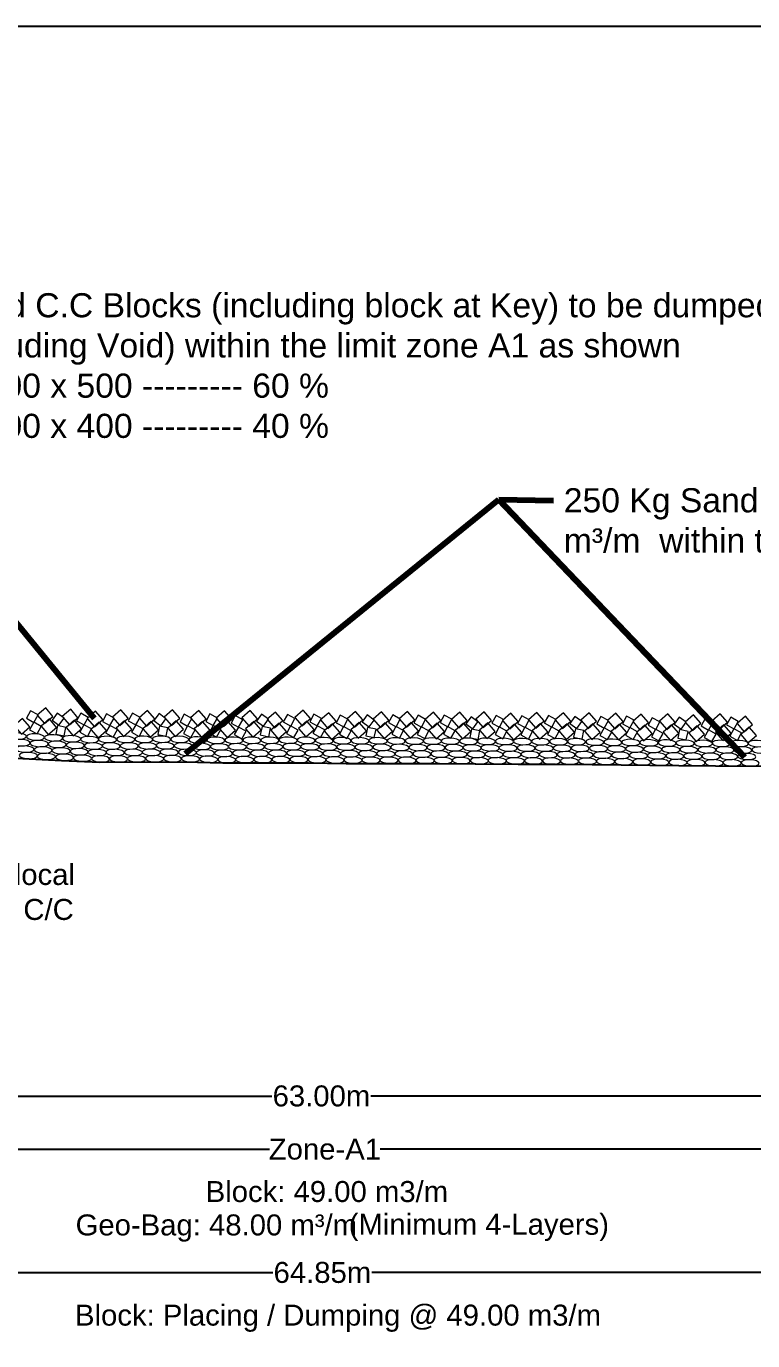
# Model space of a CAD drawing. Header units: inches. Extents: x -885 to 26362, y -28010 to 990.
# Drawn here: x 4215.7 to 4245.1, y -9467.9 to -9414.6 of the extents above; entities that cross this region are included whole.
import ezdxf

# ---------------------------------------------------------------- set-up
doc = ezdxf.new("R2010")
doc.units = ezdxf.units.IN
doc.header["$MEASUREMENT"] = 0
doc.header["$PDMODE"] = 3
doc.linetypes.add('HIDDEN', pattern=[9.525, 6.35, -3.175])
doc.layers.add('GL', color=3, linetype='HIDDEN')
doc.layers.add('LINE', color=7, linetype='Continuous')
doc.styles.add('dim', font='isocp.shx')
doc.styles.get("Standard").update_dxf_attribs({"font": 'arial.ttf'})
doc.dimstyles.get("Standard").update_dxf_attribs({"dimtxt": 0.18, "dimasz": 0.18, "dimexe": 0.18, "dimexo": 0.0625, "dimgap": 0.09, "dimtad": 0, "dimtih": 1, "dimtoh": 1, "dimdec": 4, "dimzin": 0, "dimdsep": 46, "dimtxsty": 'Standard', "dimcen": 0.09, "dimadec": 0, "dimazin": 0, "dimtfac": 1, "dimtdec": 4, "dimtofl": 0, "dimtmove": 0, "dimatfit": 3, "dimfxl": 1, "dimtolj": 1, "dimtzin": 0, "dimarcsym": 0})
doc.dimstyles.new('STANDARD$0', dxfattribs={"dimscale": 0, "dimtxt": 8, "dimasz": 8, "dimexe": 4, "dimexo": 0, "dimgap": 2, "dimtad": 1, "dimdec": 0, "dimzin": 0, "dimdsep": 46, "dimtxsty": 'dim', "dimblk": 'DOTSMALL', "dimcen": 1, "dimclrd": 6, "dimclre": 6, "dimclrt": 256, "dimadec": 0, "dimazin": 0, "dimtfac": 1, "dimtdec": 0, "dimtix": 1, "dimtofl": 0, "dimtmove": 1, "dimatfit": 3, "dimldrblk": 'DOTSMALL', "dimfxl": 6, "dimtolj": 1, "dimtzin": 0, "dimarcsym": 0})

# ---------------------------------------------------------------- blocks, each defined once
blk = doc.blocks.new('*D81')
at = {"color": 0, "lineweight": -2, "ltscale": 0.5, "transparency": 16777216}
for p, q in [((4196.13, -9457.83), (4196.13, -9458.344)), ((4197.13, -9457.98), (4225.62, -9457.98)), ((4258.13, -9457.98), (4229.64, -9457.98)), ((4259.13, -9457.83), (4259.13, -9458.344))]:
    blk.add_line(p, q, dxfattribs=at)
at = {"color": 0, "linetype": 'Continuous', "ltscale": 0.5, "transparency": 16777216}
for points in [[(4197.13, -9457.813), (4197.13, -9458.146), (4196.13, -9457.98)], [(4258.13, -9457.813), (4258.13, -9458.146), (4259.13, -9457.98)]]:
    blk.add_solid(points, dxfattribs=at)
at = {"layer": 'Defpoints', "color": 0, "linetype": 'Continuous', "ltscale": 0.5, "transparency": 16777216}
for p in [(4196.13, -9457.38), (4259.13, -9457.38), (4259.13, -9457.98)]:
    blk.add_point(p, dxfattribs=at)
at = {"color": 0, "linetype": 'Continuous', "lineweight": -3, "ltscale": 0.5, "transparency": 16777216, "insert": (4227.63, -9457.98), "char_height": 0.85, "attachment_point": 5}
blk.add_mtext('\\A1;63.00m', dxfattribs=at)
blk = doc.blocks.new('*D82')
at = {"color": 0, "lineweight": -2, "ltscale": 0.5, "transparency": 16777216}
for p, q in [((4194.28, -9465.135), (4194.28, -9464.771)), ((4259.13, -9464.985), (4259.13, -9465.499)), ((4195.28, -9465.135), (4225.658, -9465.135)), ((4258.13, -9465.135), (4229.677, -9465.135))]:
    blk.add_line(p, q, dxfattribs=at)
at = {"color": 0, "linetype": 'Continuous', "ltscale": 0.5, "transparency": 16777216}
for points in [[(4195.28, -9464.969), (4195.28, -9465.302), (4194.28, -9465.135)], [(4258.13, -9464.969), (4258.13, -9465.302), (4259.13, -9465.135)]]:
    blk.add_solid(points, dxfattribs=at)
at = {"layer": 'Defpoints', "color": 0, "linetype": 'Continuous', "ltscale": 0.5, "transparency": 16777216}
for p in [(4259.13, -9464.45), (4194.28, -9465.22), (4259.13, -9465.135)]:
    blk.add_point(p, dxfattribs=at)
at = {"color": 0, "linetype": 'Continuous', "lineweight": -3, "ltscale": 0.5, "transparency": 16777216, "insert": (4227.668, -9465.135), "char_height": 0.85, "attachment_point": 5}
blk.add_mtext('\\A1;64.85m', dxfattribs=at)
blk = doc.blocks.new('*D83')
at = {"color": 0, "lineweight": -2, "ltscale": 0.5, "transparency": 16777216}
for p, q in [((4194.28, -9459.985), (4194.28, -9460.499)), ((4195.28, -9460.135), (4225.524, -9460.135)), ((4258.13, -9460.135), (4230.016, -9460.135)), ((4259.13, -9460.135), (4259.13, -9459.771))]:
    blk.add_line(p, q, dxfattribs=at)
at = {"color": 0, "linetype": 'Continuous', "ltscale": 0.5, "transparency": 16777216}
for points in [[(4195.28, -9459.968), (4195.28, -9460.301), (4194.28, -9460.135)], [(4258.13, -9459.968), (4258.13, -9460.301), (4259.13, -9460.135)]]:
    blk.add_solid(points, dxfattribs=at)
at = {"layer": 'Defpoints', "color": 0, "linetype": 'Continuous', "ltscale": 0.5, "transparency": 16777216}
for p in [(4194.28, -9458.72), (4194.28, -9460.135), (4259.13, -9460.135)]:
    blk.add_point(p, dxfattribs=at)
at = {"color": 0, "linetype": 'Continuous', "lineweight": -3, "ltscale": 0.5, "transparency": 16777216, "insert": (4227.77, -9460.135), "char_height": 0.85, "attachment_point": 5}
blk.add_mtext('\\A1;Zone-A1', dxfattribs=at)

msp = doc.modelspace()

# ---------------------------------------------------------------- linework, layer by layer
at = {"layer": 'GL', "linetype": 'ByBlock'}
msp.add_lwpolyline([(4179.919895, -9432.882646), (4186.726595, -9432.909646), (4189.949195, -9434.331946), (4198.518995, -9441.393646), (4200.266395, -9443.293946), (4203.658195, -9443.882846), (4207.069095, -9444.091846), (4208.651995, -9444.228346), (4212.076895, -9444.288546), (4215.521395, -9444.294646), (4217.085095, -9444.373146), (4218.639895, -9444.445846), (4222.092895, -9444.433146), (4223.633695, -9444.477546), (4227.100695, -9444.470746), (4228.627495, -9444.493046), (4232.108495, -9444.505446), (4235.609495, -9444.524346), (4237.116695, -9444.531246), (4238.615295, -9444.541046), (4242.124495, -9444.586646), (4243.609095, -9444.599746), (4247.132295, -9444.613046)], dxfattribs=at)
at = {"layer": 'LINE', "color": 7, "lineweight": -2, "ltscale": 0.5}
msp.add_lwpolyline([(4151.531775, -9520.156522), (4151.531775, -9414.61501), (4300.782397, -9414.61501), (4300.782397, -9520.156522), (4151.531775, -9520.156522)], close=True, dxfattribs=at)
at = {"layer": 'LINE', "color": 0, "linetype": 'ByBlock', "lineweight": 18, "ltscale": 0.5}
for points in [[(4215.509324, -9442.675432), (4215.170804, -9442.971919), (4215.46729, -9443.310439), (4215.80581, -9443.013952), (4215.509324, -9442.675432)], [(4215.968109, -9442.835897), (4216.137406, -9442.529566), (4215.831075, -9442.36027), (4215.661779, -9442.666601), (4215.968109, -9442.835897)], [(4216.445712, -9442.248612), (4216.107192, -9442.545099), (4216.403678, -9442.883619), (4216.742198, -9442.587132), (4216.445712, -9442.248612)], [(4216.985454, -9442.94716), (4217.191327, -9442.664112), (4216.908278, -9442.458239), (4216.702405, -9442.741288), (4216.985454, -9442.94716)], [(4217.459692, -9442.30267), (4217.121172, -9442.599156), (4217.417658, -9442.937676), (4217.756178, -9442.64119), (4217.459692, -9442.30267)], [(4218.004925, -9442.938414), (4218.174221, -9442.632083), (4217.867891, -9442.462786), (4217.698594, -9442.769117), (4218.004925, -9442.938414)], [(4218.469103, -9442.380145), (4218.130583, -9442.676631), (4218.427069, -9443.015151), (4218.765589, -9442.718665), (4218.469103, -9442.380145)], [(4219.052937, -9442.962786), (4219.222234, -9442.656455), (4218.915903, -9442.487159), (4218.746606, -9442.79349), (4219.052937, -9442.962786)], [(4219.494707, -9442.317679), (4219.156187, -9442.614165), (4219.452673, -9442.952685), (4219.791193, -9442.656199), (4219.494707, -9442.317679)], [(4220.102514, -9442.936631), (4220.27181, -9442.6303), (4219.965479, -9442.461003), (4219.796183, -9442.767334), (4220.102514, -9442.936631)], [(4220.580116, -9442.349346), (4220.241596, -9442.645832), (4220.538082, -9442.984352), (4220.876602, -9442.687866), (4220.580116, -9442.349346)], [(4221.119858, -9442.966353), (4221.325731, -9442.683305), (4221.042682, -9442.477432), (4220.83681, -9442.760481), (4221.119858, -9442.966353)], [(4221.590239, -9442.32043), (4221.251719, -9442.616916), (4221.548206, -9442.955436), (4221.886726, -9442.65895), (4221.590239, -9442.32043)], [(4222.204557, -9442.981251), (4222.373854, -9442.67492), (4222.067523, -9442.505624), (4221.898226, -9442.811955), (4222.204557, -9442.981251)], [(4222.662468, -9442.347704), (4222.323948, -9442.64419), (4222.620435, -9442.98271), (4222.958955, -9442.686224), (4222.662468, -9442.347704)], [(4223.24529, -9442.963177), (4223.414587, -9442.656846), (4223.108256, -9442.487549), (4222.938959, -9442.79388), (4223.24529, -9442.963177)], [(4223.694339, -9442.366793), (4223.355819, -9442.663279), (4223.652305, -9443.0018), (4223.990825, -9442.705313), (4223.694339, -9442.366793)], [(4224.270737, -9443.029639), (4224.440034, -9442.723309), (4224.133703, -9442.554012), (4223.964406, -9442.860343), (4224.270737, -9443.029639)], [(4224.735805, -9442.354552), (4224.397285, -9442.651038), (4224.693772, -9442.989558), (4225.032292, -9442.693072), (4224.735805, -9442.354552)], [(4225.281815, -9442.984098), (4225.487687, -9442.701049), (4225.204639, -9442.495177), (4224.998766, -9442.778225), (4225.281815, -9442.984098)], [(4225.771182, -9442.411657), (4225.432662, -9442.708144), (4225.729148, -9443.046664), (4226.067668, -9442.750177), (4225.771182, -9442.411657)], [(4226.384915, -9442.983003), (4226.554212, -9442.676672), (4226.247881, -9442.507375), (4226.078584, -9442.813706), (4226.384915, -9442.983003)], [(4226.891057, -9442.331571), (4226.552537, -9442.628057), (4226.849024, -9442.966578), (4227.187544, -9442.670091), (4226.891057, -9442.331571)], [(4227.461308, -9442.978399), (4227.630605, -9442.672068), (4227.324274, -9442.502772), (4227.154978, -9442.809103), (4227.461308, -9442.978399)], [(4227.925529, -9442.439205), (4227.587009, -9442.735691), (4227.883495, -9443.074211), (4228.222015, -9442.777725), (4227.925529, -9442.439205)], [(4228.533335, -9443.014249), (4228.702632, -9442.707918), (4228.396301, -9442.538621), (4228.227004, -9442.844952), (4228.533335, -9443.014249)], [(4229.017205, -9442.389332), (4228.678684, -9442.685818), (4228.975171, -9443.024338), (4229.313691, -9442.727852), (4229.017205, -9442.389332)], [(4229.563251, -9443.018878), (4229.769123, -9442.735829), (4229.486075, -9442.529957), (4229.280202, -9442.813005), (4229.563251, -9443.018878)], [(4230.069157, -9442.409122), (4229.730637, -9442.705609), (4230.027124, -9443.044129), (4230.365644, -9442.747643), (4230.069157, -9442.409122)], [(4230.65837, -9443.007219), (4230.827667, -9442.700888), (4230.521336, -9442.531592), (4230.352039, -9442.837923), (4230.65837, -9443.007219)], [(4231.116281, -9442.386226), (4230.777761, -9442.682712), (4231.074248, -9443.021232), (4231.412768, -9442.724746), (4231.116281, -9442.386226)], [(4231.686532, -9443.020515), (4231.855829, -9442.714184), (4231.549498, -9442.544887), (4231.380201, -9442.851218), (4231.686532, -9443.020515)], [(4232.173257, -9442.417854), (4231.834737, -9442.71434), (4232.131223, -9443.052861), (4232.469743, -9442.756374), (4232.173257, -9442.417854)], [(4232.749655, -9443.011714), (4232.918951, -9442.705383), (4232.612621, -9442.536086), (4232.443324, -9442.842417), (4232.749655, -9443.011714)], [(4233.246095, -9442.418152), (4232.907575, -9442.714638), (4233.204061, -9443.053158), (4233.542581, -9442.756672), (4233.246095, -9442.418152)], [(4233.773266, -9443.091607), (4233.979139, -9442.808558), (4233.69609, -9442.602686), (4233.490218, -9442.885734), (4233.773266, -9443.091607)], [(4234.235378, -9442.411024), (4233.896858, -9442.70751), (4234.193344, -9443.04603), (4234.531865, -9442.749544), (4234.235378, -9442.411024)], [(4234.849696, -9443.027937), (4235.018992, -9442.721606), (4234.712662, -9442.552309), (4234.543365, -9442.85864), (4234.849696, -9443.027937)], [(4235.313874, -9442.463406), (4234.975354, -9442.759892), (4235.27184, -9443.098412), (4235.61036, -9442.801926), (4235.313874, -9442.463406)], [(4235.890392, -9443.041232), (4236.059689, -9442.734901), (4235.753358, -9442.565604), (4235.584061, -9442.871935), (4235.890392, -9443.041232)], [(4236.37085, -9442.426017), (4236.03233, -9442.722504), (4236.328816, -9443.061024), (4236.667336, -9442.764537), (4236.37085, -9442.426017)], [(4236.972389, -9443.026169), (4237.141686, -9442.719838), (4236.835355, -9442.550541), (4236.666059, -9442.856872), (4236.972389, -9443.026169)], [(4237.449992, -9442.438884), (4237.111472, -9442.73537), (4237.407958, -9443.07389), (4237.746478, -9442.777404), (4237.449992, -9442.438884)], [(4237.989734, -9443.080969), (4238.195607, -9442.79792), (4237.912558, -9442.592048), (4237.706686, -9442.875096), (4237.989734, -9443.080969)], [(4238.487853, -9442.44947), (4238.149333, -9442.745957), (4238.445819, -9443.084477), (4238.784339, -9442.78799), (4238.487853, -9442.44947)], [(4239.102171, -9443.066383), (4239.271467, -9442.760052), (4238.965136, -9442.590756), (4238.79584, -9442.897086), (4239.102171, -9443.066383)], [(4239.566386, -9442.457943), (4239.227866, -9442.75443), (4239.524352, -9443.09295), (4239.862872, -9442.796464), (4239.566386, -9442.457943)], [(4240.142904, -9443.054586), (4240.312201, -9442.748255), (4240.00587, -9442.578958), (4239.836573, -9442.885289), (4240.142904, -9443.054586)], [(4240.591953, -9442.495834), (4240.253433, -9442.79232), (4240.549919, -9443.13084), (4240.888439, -9442.834354), (4240.591953, -9442.495834)], [(4241.187226, -9443.121063), (4241.356522, -9442.814732), (4241.050191, -9442.645436), (4240.880895, -9442.951767), (4241.187226, -9443.121063)], [(4241.677362, -9442.483592), (4241.338842, -9442.780079), (4241.635328, -9443.118599), (4241.973848, -9442.822113), (4241.677362, -9442.483592)], [(4242.217104, -9443.113139), (4242.422977, -9442.83009), (4242.139928, -9442.624218), (4241.934056, -9442.907266), (4242.217104, -9443.113139)], [(4242.719117, -9442.529894), (4242.380597, -9442.826381), (4242.677083, -9443.164901), (4243.015603, -9442.868414), (4242.719117, -9442.529894)], [(4243.333434, -9443.146807), (4243.502731, -9442.840476), (4243.1964, -9442.67118), (4243.027103, -9442.977511), (4243.333434, -9443.146807)], [(4243.803917, -9442.488182), (4243.465397, -9442.784668), (4243.761883, -9443.123188), (4244.100403, -9442.826702), (4243.803917, -9442.488182)], [(4244.367901, -9443.097378), (4244.537197, -9442.791047), (4244.230867, -9442.62175), (4244.06157, -9442.928081), (4244.367901, -9443.097378)], [(4244.823216, -9442.576258), (4244.484696, -9442.872744), (4244.781183, -9443.211264), (4245.119703, -9442.914778), (4244.823216, -9442.576258)], [(4216.099819, -9443.301695), (4216.269116, -9442.995364), (4215.962785, -9442.826067), (4215.793488, -9443.132398), (4216.099819, -9443.301695)], [(4216.594733, -9442.694546), (4216.256213, -9442.991032), (4216.552699, -9443.329552), (4216.891219, -9443.033066), (4216.594733, -9442.694546)], [(4217.196974, -9443.375835), (4217.268679, -9443.033259), (4216.926103, -9442.961554), (4216.854398, -9443.30413), (4217.196974, -9443.375835)], [(4217.608713, -9442.748603), (4217.270193, -9443.04509), (4217.566679, -9443.38361), (4217.905199, -9443.087123), (4217.608713, -9442.748603)], [(4218.136634, -9443.404211), (4218.305931, -9443.097881), (4217.9996, -9442.928584), (4217.830303, -9443.234915), (4218.136634, -9443.404211)], [(4218.618124, -9442.826078), (4218.279604, -9443.122565), (4218.57609, -9443.461085), (4218.91461, -9443.164598), (4218.618124, -9442.826078)], [(4219.184646, -9443.428584), (4219.353943, -9443.122253), (4219.047612, -9442.952956), (4218.878316, -9443.259287), (4219.184646, -9443.428584)], [(4219.643728, -9442.763612), (4219.305208, -9443.060098), (4219.601694, -9443.398619), (4219.940214, -9443.102132), (4219.643728, -9442.763612)], [(4220.234223, -9443.402429), (4220.40352, -9443.096098), (4220.097189, -9442.926801), (4219.927892, -9443.233132), (4220.234223, -9443.402429)], [(4220.729137, -9442.79528), (4220.390617, -9443.091766), (4220.687103, -9443.430286), (4221.025623, -9443.1338), (4220.729137, -9442.79528)], [(4221.331378, -9443.395028), (4221.403083, -9443.052452), (4221.060507, -9442.980747), (4220.988802, -9443.323323), (4221.331378, -9443.395028)], [(4221.73926, -9442.766363), (4221.40074, -9443.062849), (4221.697227, -9443.401369), (4222.035747, -9443.104883), (4221.73926, -9442.766363)], [(4222.336266, -9443.447049), (4222.505563, -9443.140718), (4222.199232, -9442.971421), (4222.029936, -9443.277752), (4222.336266, -9443.447049)], [(4222.811489, -9442.793637), (4222.472969, -9443.090123), (4222.769456, -9443.428643), (4223.107976, -9443.132157), (4222.811489, -9442.793637)], [(4223.377, -9443.428975), (4223.546297, -9443.122644), (4223.239966, -9442.953347), (4223.070669, -9443.259678), (4223.377, -9443.428975)], [(4223.84336, -9442.812727), (4223.50484, -9443.109213), (4223.801326, -9443.447733), (4224.139846, -9443.151247), (4223.84336, -9442.812727)], [(4224.402446, -9443.495437), (4224.571743, -9443.189106), (4224.265412, -9443.01981), (4224.096115, -9443.32614), (4224.402446, -9443.495437)], [(4224.884826, -9442.800485), (4224.546306, -9443.096972), (4224.842793, -9443.435492), (4225.181313, -9443.139005), (4224.884826, -9442.800485)], [(4225.493334, -9443.412773), (4225.56504, -9443.070197), (4225.222464, -9442.998491), (4225.150758, -9443.341067), (4225.493334, -9443.412773)], [(4225.920203, -9442.857591), (4225.581683, -9443.154077), (4225.878169, -9443.492597), (4226.216689, -9443.196111), (4225.920203, -9442.857591)], [(4226.516625, -9443.448801), (4226.685921, -9443.14247), (4226.379591, -9442.973173), (4226.210294, -9443.279504), (4226.516625, -9443.448801)], [(4227.040078, -9442.777505), (4226.701558, -9443.073991), (4226.998045, -9443.412511), (4227.336565, -9443.116025), (4227.040078, -9442.777505)], [(4227.593018, -9443.444197), (4227.762315, -9443.137866), (4227.455984, -9442.968569), (4227.286687, -9443.2749), (4227.593018, -9443.444197)], [(4228.07455, -9442.885139), (4227.73603, -9443.181625), (4228.032516, -9443.520145), (4228.371036, -9443.223659), (4228.07455, -9442.885139)], [(4228.665045, -9443.480046), (4228.834341, -9443.173716), (4228.528011, -9443.004419), (4228.358714, -9443.31075), (4228.665045, -9443.480046)], [(4229.166226, -9442.835265), (4228.827705, -9443.131752), (4229.124192, -9443.470272), (4229.462712, -9443.173785), (4229.166226, -9442.835265)], [(4229.774771, -9443.447553), (4229.846476, -9443.104977), (4229.5039, -9443.033271), (4229.432194, -9443.375847), (4229.774771, -9443.447553)], [(4230.218178, -9442.855056), (4229.879658, -9443.151542), (4230.176145, -9443.490062), (4230.514665, -9443.193576), (4230.218178, -9442.855056)], [(4230.790079, -9443.473017), (4230.959376, -9443.166686), (4230.653045, -9442.997389), (4230.483748, -9443.30372), (4230.790079, -9443.473017)], [(4231.265302, -9442.832159), (4230.926782, -9443.128645), (4231.223269, -9443.467166), (4231.561789, -9443.170679), (4231.265302, -9442.832159)], [(4231.818242, -9443.486313), (4231.987539, -9443.179982), (4231.681208, -9443.010685), (4231.511911, -9443.317016), (4231.818242, -9443.486313)], [(4232.322278, -9442.863788), (4231.983758, -9443.160274), (4232.280244, -9443.498794), (4232.618764, -9443.202308), (4232.322278, -9442.863788)], [(4232.881364, -9443.477511), (4233.050661, -9443.171181), (4232.74433, -9443.001884), (4232.575033, -9443.308215), (4232.881364, -9443.477511)], [(4233.395116, -9442.864085), (4233.056596, -9443.160572), (4233.353082, -9443.499092), (4233.691602, -9443.202605), (4233.395116, -9442.864085)], [(4233.984786, -9443.520282), (4234.056491, -9443.177706), (4233.713915, -9443.106), (4233.64221, -9443.448576), (4233.984786, -9443.520282)], [(4234.384399, -9442.856957), (4234.045879, -9443.153443), (4234.342365, -9443.491964), (4234.680886, -9443.195477), (4234.384399, -9442.856957)], [(4234.981405, -9443.493734), (4235.150702, -9443.187403), (4234.844371, -9443.018107), (4234.675074, -9443.324438), (4234.981405, -9443.493734)], [(4235.462895, -9442.909339), (4235.124375, -9443.205825), (4235.420861, -9443.544346), (4235.759381, -9443.247859), (4235.462895, -9442.909339)], [(4236.022101, -9443.50703), (4236.191398, -9443.200699), (4235.885067, -9443.031402), (4235.715771, -9443.337733), (4236.022101, -9443.50703)], [(4236.519871, -9442.871951), (4236.181351, -9443.168437), (4236.477837, -9443.506957), (4236.816357, -9443.210471), (4236.519871, -9442.871951)], [(4237.104099, -9443.491967), (4237.273396, -9443.185636), (4236.967065, -9443.016339), (4236.797768, -9443.32267), (4237.104099, -9443.491967)], [(4237.599013, -9442.884817), (4237.260493, -9443.181304), (4237.556979, -9443.519824), (4237.895499, -9443.223338), (4237.599013, -9442.884817)], [(4238.201254, -9443.509644), (4238.272959, -9443.167068), (4237.930383, -9443.095362), (4237.858678, -9443.437939), (4238.201254, -9443.509644)], [(4238.636874, -9442.895404), (4238.298354, -9443.19189), (4238.59484, -9443.53041), (4238.93336, -9443.233924), (4238.636874, -9442.895404)], [(4239.23388, -9443.532181), (4239.403177, -9443.22585), (4239.096846, -9443.056553), (4238.927549, -9443.362884), (4239.23388, -9443.532181)], [(4239.715407, -9442.903877), (4239.376887, -9443.200363), (4239.673373, -9443.538883), (4240.011893, -9443.242397), (4239.715407, -9442.903877)], [(4240.274613, -9443.520383), (4240.44391, -9443.214053), (4240.137579, -9443.044756), (4239.968283, -9443.351087), (4240.274613, -9443.520383)], [(4240.740974, -9442.941767), (4240.402454, -9443.238254), (4240.69894, -9443.576774), (4241.03746, -9443.280287), (4240.740974, -9442.941767)], [(4241.318935, -9443.586861), (4241.488232, -9443.28053), (4241.181901, -9443.111233), (4241.012604, -9443.417564), (4241.318935, -9443.586861)], [(4241.826383, -9442.929526), (4241.487863, -9443.226012), (4241.784349, -9443.564532), (4242.122869, -9443.268046), (4241.826383, -9442.929526)], [(4242.428624, -9443.541814), (4242.500329, -9443.199238), (4242.157753, -9443.127532), (4242.086048, -9443.470108), (4242.428624, -9443.541814)], [(4242.868138, -9442.975828), (4242.529618, -9443.272314), (4242.826104, -9443.610834), (4243.164624, -9443.314348), (4242.868138, -9442.975828)], [(4243.465144, -9443.612605), (4243.63444, -9443.306274), (4243.32811, -9443.136977), (4243.158813, -9443.443308), (4243.465144, -9443.612605)], [(4243.952938, -9442.934115), (4243.614418, -9443.230602), (4243.910904, -9443.569122), (4244.249424, -9443.272635), (4243.952938, -9442.934115)], [(4244.49961, -9443.563176), (4244.668907, -9443.256845), (4244.362576, -9443.087548), (4244.193279, -9443.393879), (4244.49961, -9443.563176)], [(4244.972237, -9443.022191), (4244.633717, -9443.318678), (4244.930204, -9443.657198), (4245.268724, -9443.360712), (4244.972237, -9443.022191)]]:
    msp.add_lwpolyline(points, dxfattribs=at)
at = {"layer": 'LINE', "color": 7, "lineweight": 9, "ltscale": 0.5, "extrusion": (0, 0, -1)}
for centre in [(4215.30014, -9443.388778), (4215.448622, -9443.652932), (4216.03137, -9443.42546), (4216.179852, -9443.689613), (4216.76731, -9443.4595), (4216.915792, -9443.723654), (4217.497502, -9443.496091), (4217.645984, -9443.760245), (4218.229362, -9443.527567), (4218.377845, -9443.79172), (4218.956921, -9443.524941), (4219.105404, -9443.789095), (4219.690599, -9443.52218), (4219.839081, -9443.786333), (4220.423423, -9443.519569), (4220.571906, -9443.783723), (4221.14453, -9443.514681), (4221.293013, -9443.778834), (4221.879951, -9443.522512), (4222.028433, -9443.786665), (4222.613591, -9443.543334), (4222.762074, -9443.807488), (4223.349012, -9443.559012), (4223.497494, -9443.823165), (4224.075273, -9443.556688), (4224.223755, -9443.820842), (4224.810693, -9443.556688), (4224.959176, -9443.820842), (4225.544816, -9443.556733), (4225.693298, -9443.820887), (4226.277604, -9443.554123), (4226.426086, -9443.818277), (4227.011133, -9443.559299), (4227.159615, -9443.823452), (4227.741325, -9443.569755), (4227.889807, -9443.833909), (4228.467326, -9443.572366), (4228.615809, -9443.836519), (4229.197778, -9443.577918), (4229.34626, -9443.842072), (4229.928415, -9443.579216), (4230.076897, -9443.84337), (4230.662278, -9443.584905), (4230.81076, -9443.849058), (4231.395214, -9443.588767), (4231.543696, -9443.852921), (4232.125405, -9443.590653), (4232.273888, -9443.854807), (4232.857377, -9443.59429), (4233.00586, -9443.858443), (4233.592242, -9443.599752), (4233.740724, -9443.863906), (4234.320542, -9443.601548), (4234.469025, -9443.865701), (4235.050808, -9443.605184), (4235.199291, -9443.869338), (4235.787527, -9443.608821), (4235.936009, -9443.872974), (4236.518089, -9443.612502), (4236.666572, -9443.876656), (4237.247502, -9443.616139), (4237.395985, -9443.880292), (4237.978065, -9443.61798), (4238.126548, -9443.882133), (4238.714747, -9443.628874), (4239.448758, -9443.639783), (4240.180618, -9443.647086), (4240.913666, -9443.659806), (4241.649531, -9443.66889), (4242.38154, -9443.674397), (4243.116404, -9443.683481), (4243.84515, -9443.683496), (4244.57638, -9443.688943), (4245.306906, -9443.689999), (4215.610267, -9443.915494), (4215.74136, -9444.176025), (4216.341497, -9443.952176), (4216.47259, -9444.212707), (4217.077437, -9443.986216), (4217.20853, -9444.246747), (4217.807629, -9444.022807), (4217.938722, -9444.283338), (4218.539489, -9444.054283), (4218.670582, -9444.314814), (4219.267048, -9444.051657), (4219.398141, -9444.312188), (4220.000726, -9444.048896), (4220.131819, -9444.309427), (4220.733551, -9444.046285), (4220.864644, -9444.306816), (4221.454657, -9444.041397), (4221.58575, -9444.301928), (4222.190078, -9444.049228), (4222.321171, -9444.309759), (4222.923719, -9444.07005), (4223.054811, -9444.330582), (4223.659139, -9444.085728), (4223.790232, -9444.346259), (4224.3854, -9444.083404), (4224.516493, -9444.343935), (4225.120821, -9444.083404), (4225.251913, -9444.343935), (4225.854943, -9444.083449), (4225.986036, -9444.343981), (4226.587731, -9444.080839), (4226.718824, -9444.34137), (4227.32126, -9444.086015), (4227.452353, -9444.346546), (4228.051452, -9444.096471), (4228.182545, -9444.357002), (4228.777454, -9444.099082), (4228.908546, -9444.359613), (4229.507905, -9444.104634), (4229.638998, -9444.365165), (4230.238542, -9444.105932), (4230.369635, -9444.366463), (4230.972405, -9444.111621), (4231.103498, -9444.372152), (4231.705341, -9444.115483), (4231.836434, -9444.376014), (4232.435533, -9444.117369), (4232.566626, -9444.377901), (4233.167505, -9444.121006), (4233.298597, -9444.381537), (4233.902369, -9444.126468), (4234.033462, -9444.386999), (4234.63067, -9444.128264), (4234.761762, -9444.388795), (4235.360936, -9444.1319), (4235.492028, -9444.392431), (4236.097654, -9444.135537), (4236.228747, -9444.396068), (4236.828217, -9444.139218), (4236.95931, -9444.399749), (4237.55763, -9444.142855), (4237.688723, -9444.403386), (4238.288193, -9444.144696), (4238.419285, -9444.405227), (4238.863229, -9443.893027), (4239.024874, -9444.15559), (4239.155967, -9444.416121), (4239.59724, -9443.903937), (4239.758885, -9444.166499), (4240.329101, -9443.91124), (4240.490746, -9444.173802), (4241.062148, -9443.92396), (4241.223793, -9444.186522), (4241.798014, -9443.933043), (4241.959659, -9444.195606), (4242.530023, -9443.938551), (4242.691667, -9444.201113), (4243.264887, -9443.947634), (4243.426532, -9444.210197), (4243.993632, -9443.947649), (4244.155277, -9444.210212), (4244.724863, -9443.953096), (4244.886508, -9444.215659), (4245.455388, -9443.954153), (4239.889978, -9444.42703), (4240.621839, -9444.434333), (4241.354886, -9444.447053), (4242.090751, -9444.456137), (4242.82276, -9444.461644), (4243.557625, -9444.470728), (4244.28637, -9444.470743), (4245.0176, -9444.47619)]:
    msp.add_ellipse(centre, major_axis=(0.367684, -0.014434), ratio=0.34736681, dxfattribs=at)

# ---------------------------------------------------------------- texts
at = {"color": 7, "lineweight": 30, "ltscale": 0.18, "attachment_point": 1}
for s, insert, char_height, width in [('Assorted C.C Blocks (including block at Key) to be dumped below working Low WL  @ 49.00 m3 / m (Excluding Void) within the limit zone A1 as shown\\P500 x 500 x 500 --------- 60 %\\P400 x 400 x 400 --------- 40 %', (4210.255444, -9425.434093), 0.9775, 59.84938283), ('250 Kg Sand Filled Geo-bag to be dumped below working Low WL @ 48.00 m³/m  within the limit zone A1 as shown \\P ', (4237.459945, -9433.339397), 0.9775, 48.36222019), ('\\A1;Block: 49.00 m3/m ', (4222.935552, -9461.424562), 0.85, 20.43268561)]:
    msp.add_mtext(s, dxfattribs=dict(at, insert=insert, char_height=char_height, width=width))
at = {"color": 0, "linetype": 'Continuous', "lineweight": -3, "ltscale": 0.5, "char_height": 0.85, "attachment_point": 1}
for s, insert, width in [('15-18cm dia & 6.00m long local\\Phard wood bullah @ 0.60m C/C ', (4201.002301, -9448.573088), 26.32773935), ('Geo-Bag: 48.00 m³/m', (4217.658792, -9462.779151), 33.94129816), ('(Minimum 4-Layers)', (4228.736838, -9462.751447), 33.94129816), ('\\A1;Block: Placing / Dumping @ 49.00 m3/m ', (4217.635337, -9466.435094), 26.32773935)]:
    msp.add_mtext(s, dxfattribs=dict(at, insert=insert, width=width))

# ---------------------------------------------------------------- dimensions: what is measured, and where the dimension line sits
at = {"color": 0, "linetype": 'Continuous', "lineweight": -3, "ltscale": 0.5}
dim = msp.add_linear_dim(base=(4259.12982, -9457.97965), p1=(4196.12982, -9457.380499), p2=(4259.12982, -9457.380499), dimstyle='STANDARD$0', override={"dimscale": 1, "dimtxt": 0.85, "dimasz": 1, "dimexe": 0.364, "dimexo": 0.219, "dimgap": 0.09, "dimtad": 0, "dimdec": 2, "dimpost": 'm', "dimtxsty": 'Standard', "dimcen": 0.09, "dimclrd": 0, "dimclre": 0, "dimclrt": 0, "dimtix": 0, "dimtmove": 0, "dimfxl": 0.15, "dimfxlon": 1}, dxfattribs=at)
dim.commit()
dim.dimension.update_dxf_attribs({"geometry": '*D81', "text_midpoint": (4227.62982, -9457.97965)})
dim = msp.add_linear_dim(base=(4194.27982, -9460.134641), p1=(4259.12982, -9460.134641), p2=(4194.27982, -9458.720497), text='Zone-A1', dimstyle='STANDARD$0', override={"dimscale": 1, "dimtxt": 0.85, "dimasz": 1, "dimexe": 0.364, "dimexo": 0.219, "dimgap": 0.09, "dimtad": 0, "dimdec": 2, "dimpost": 'm', "dimtxsty": 'Standard', "dimcen": 0.09, "dimclrd": 0, "dimclre": 0, "dimclrt": 0, "dimtix": 0, "dimtmove": 0, "dimfxl": 0.15, "dimfxlon": 1}, dxfattribs=at)
dim.commit()
dim.dimension.update_dxf_attribs({"geometry": '*D83', "text_midpoint": (4227.770014, -9460.134641), "dimtype": 160})
dim = msp.add_linear_dim(base=(4259.12982, -9465.135196), p1=(4194.27982, -9465.219857), p2=(4259.12982, -9464.449992), dimstyle='STANDARD$0', override={"dimscale": 1, "dimtxt": 0.85, "dimasz": 1, "dimexe": 0.364, "dimexo": 0.219, "dimgap": 0.09, "dimtad": 0, "dimdec": 2, "dimpost": 'm', "dimtxsty": 'Standard', "dimcen": 0.09, "dimclrd": 0, "dimclre": 0, "dimclrt": 0, "dimtix": 0, "dimtmove": 0, "dimfxl": 0.15, "dimfxlon": 1}, dxfattribs=at)
dim.commit()
dim.dimension.update_dxf_attribs({"geometry": '*D82', "text_midpoint": (4227.667615, -9465.135196), "dimtype": 160})

# ---------------------------------------------------------------- leaders
at = {"layer": 'LINE', "color": 7, "lineweight": 20, "ltscale": 0.5}
for points in [[(4218.431351, -9442.676089), (4204.769271, -9425.962091)], [(4222.123463, -9444.089562), (4234.825723, -9433.796123), (4237.048638, -9433.842448)], [(4244.802993, -9444.236059), (4234.825723, -9433.796123)]]:
    msp.add_leader(points, dimstyle='Standard', override={"dimtxt": 0.9, "dimasz": 0.7, "dimclrd": 7, "dimclre": 7, "dimclrt": 7, "dimlwd": 65535, "dimlwe": 65535}, dxfattribs=at)

doc.saveas('drawing.dxf')
